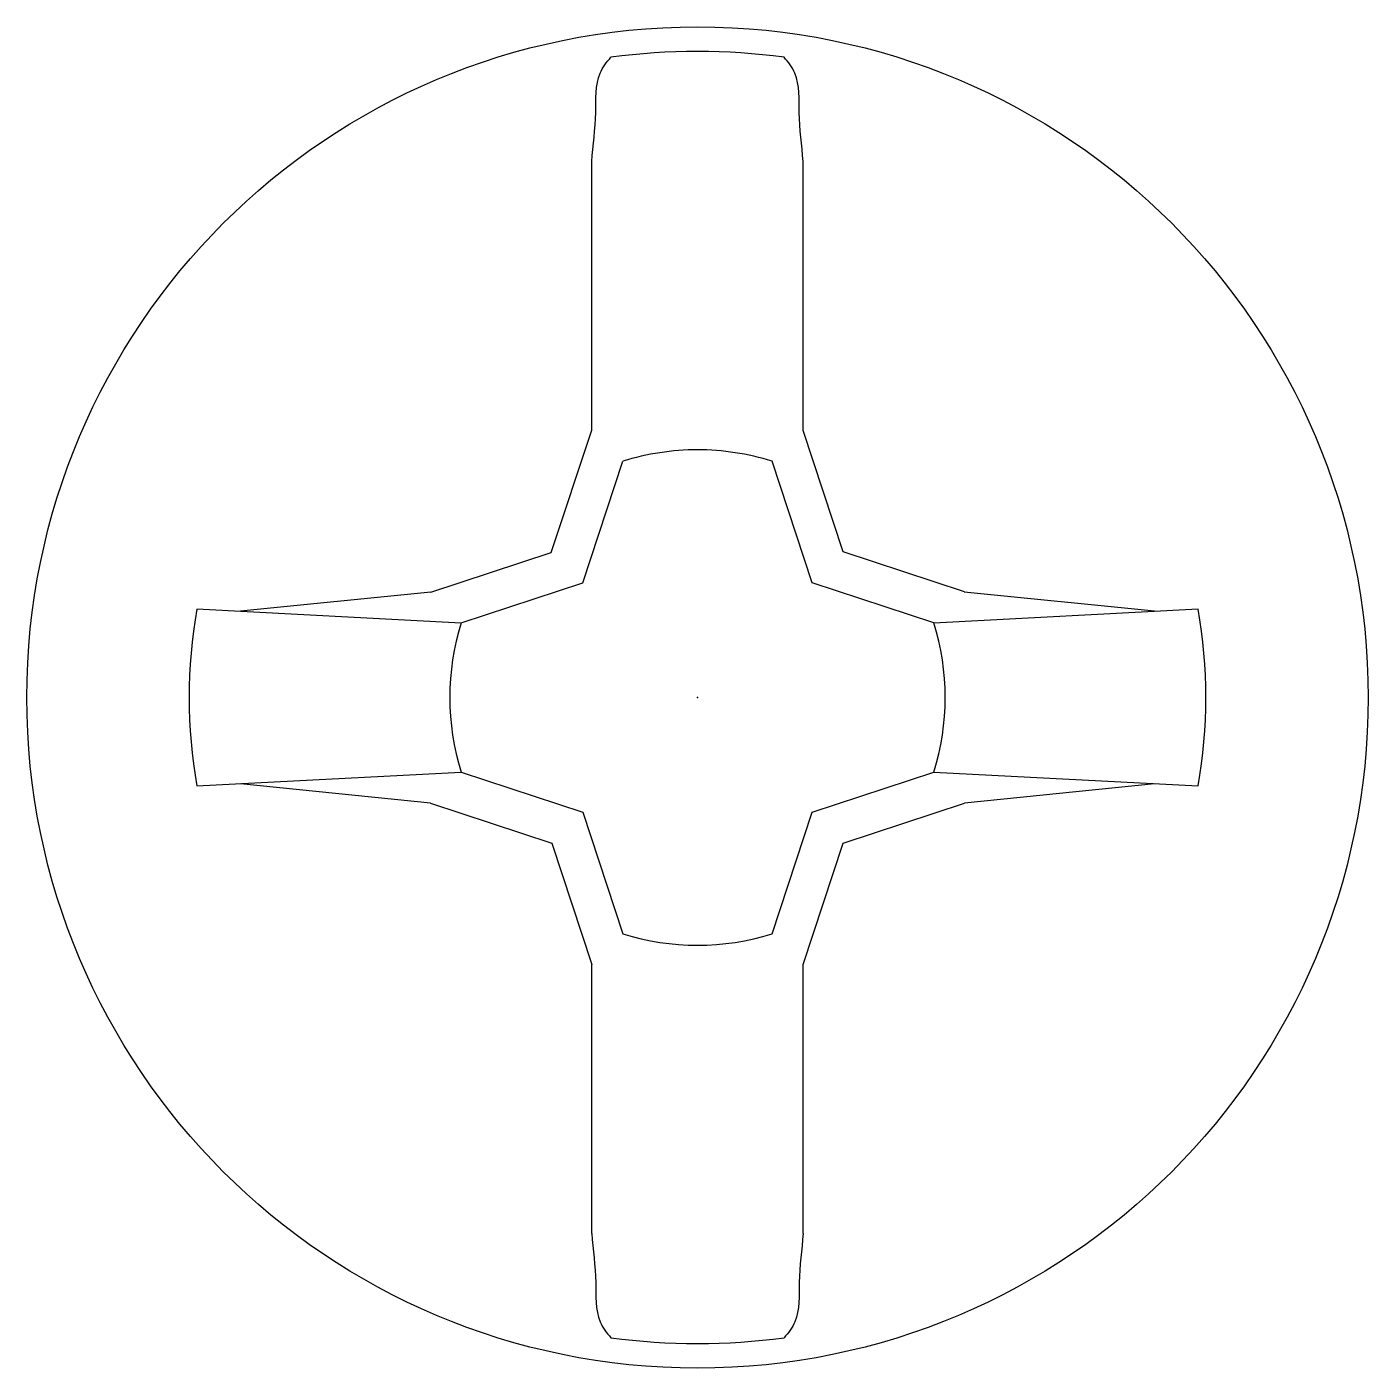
# Model space of a CAD drawing. Extents: x 0 to 6.2, y 0 to 6.2.
import ezdxf

# ---------------------------------------------------------------- set-up
doc = ezdxf.new("R2010")
doc.units = 0
doc.linetypes.add('CADRA_SOLID', pattern=[0])
doc.layers.add('1', color=3, linetype='CONTINUOUS')
doc.layers.add('7', color=206, linetype='CADRA_SOLID')

# ---------------------------------------------------------------- blocks, each defined once
blk = doc.blocks.new('BLOCK0')
at = {"layer": '1'}
for p, q in [((-0.489038, 1.235835), (-0.489038, 2.477188)), ((0.487704, 1.234481), (0.487704, 2.477463)), ((-0.675678, 0.670401), (-0.489042, 1.235823)), ((0.673025, 0.673046), (0.487694, 1.234511)), ((-0.530334, 0.530337), (-0.345008, 1.091788)), ((0.53032, 0.530333), (0.344989, 1.091799)), ((-1.233173, 0.486387), (-0.675683, 0.670404)), ((1.234492, 0.487716), (0.673034, 0.673045)), ((-1.0918, 0.345017), (-0.530341, 0.530345)), ((1.091783, 0.345004), (0.530324, 0.530333)), ((-1.233168, 0.486388), (-2.112751, 0.398516)), ((2.112749, 0.39851), (1.233167, 0.486382)), ((-2.31412, 0.409075), (-1.091787, 0.345015)), ((1.091788, 0.345012), (2.314121, 0.409072)), ((-2.314121, -0.409056), (-1.091788, -0.344996)), ((-1.091797, -0.344998), (-0.530337, -0.530327)), ((0.530318, -0.530314), (1.091778, -0.344985)), ((1.091787, -0.344993), (2.314121, -0.409053)), ((-1.234507, -0.487697), (-2.112741, -0.398492)), ((2.112741, -0.398491), (1.234507, -0.487695)), ((-1.234508, -0.487709), (-0.673045, -0.673039)), ((0.673026, -0.673026), (1.234486, -0.487697)), ((-0.530339, -0.530325), (-0.345013, -1.091776)), ((0.344995, -1.091781), (0.53032, -0.530329)), ((-0.673049, -0.673023), (-0.487719, -1.234488)), ((0.487705, -1.234495), (0.67303, -0.673043)), ((-0.489038, -2.477188), (-0.489038, -1.230491)), ((0.487704, -2.477448), (0.487704, -1.234497))]:
    blk.add_line(p, q, dxfattribs=at)
for points in [[(-0.489038, 2.477188), (-0.486788, 2.505477), (-0.484109, 2.533656), (-0.481197, 2.561787), (-0.478248, 2.58993), (-0.475457, 2.618146), (-0.473021, 2.646497), (-0.471137, 2.675042), (-0.47, 2.703842), (-0.469675, 2.727134), (-0.469548, 2.750501), (-0.469208, 2.773815), (-0.468247, 2.796949), (-0.466255, 2.819774), (-0.462823, 2.842162), (-0.457541, 2.863986), (-0.45, 2.885117), (-0.445367, 2.895195), (-0.440151, 2.905066), (-0.434413, 2.914719), (-0.428214, 2.924144), (-0.421612, 2.933329), (-0.414669, 2.942266), (-0.407445, 2.950943), (-0.4, 2.959351)], [(0.487704, 2.477463), (0.485702, 2.505721), (0.483252, 2.53387), (0.480547, 2.561969), (0.477782, 2.59008), (0.475151, 2.618262), (0.472848, 2.646576), (0.471066, 2.675082), (0.47, 2.703842), (0.469709, 2.727137), (0.469599, 2.750505), (0.469263, 2.77382), (0.468297, 2.796953), (0.466293, 2.819777), (0.462847, 2.842164), (0.457551, 2.863986), (0.45, 2.885117), (0.445364, 2.895195), (0.440147, 2.905066), (0.434409, 2.914719), (0.42821, 2.924143), (0.42161, 2.933329), (0.414668, 2.942266), (0.407445, 2.950943), (0.4, 2.959351)], [(-0.489038, -2.477188), (-0.486788, -2.505477), (-0.484109, -2.533656), (-0.481197, -2.561787), (-0.478248, -2.58993), (-0.475457, -2.618146), (-0.473021, -2.646497), (-0.471137, -2.675042), (-0.47, -2.703842), (-0.469675, -2.727134), (-0.469548, -2.750501), (-0.469208, -2.773815), (-0.468247, -2.796949), (-0.466255, -2.819774), (-0.462823, -2.842162), (-0.457541, -2.863986), (-0.45, -2.885117), (-0.445367, -2.895195), (-0.440151, -2.905066), (-0.434413, -2.914719), (-0.428214, -2.924144), (-0.421612, -2.933329), (-0.414669, -2.942266), (-0.407445, -2.950943), (-0.4, -2.959351)], [(0.487704, -2.477448), (0.485702, -2.505707), (0.483252, -2.533857), (0.480547, -2.561959), (0.477782, -2.590072), (0.475151, -2.618257), (0.472848, -2.646573), (0.471066, -2.675082), (0.47, -2.703842), (0.469709, -2.727137), (0.469599, -2.750505), (0.469263, -2.77382), (0.468297, -2.796953), (0.466293, -2.819777), (0.462847, -2.842164), (0.457551, -2.863986), (0.45, -2.885117), (0.445364, -2.895195), (0.440147, -2.905066), (0.434409, -2.914719), (0.42821, -2.924143), (0.42161, -2.933329), (0.414668, -2.942266), (0.407445, -2.950943), (0.4, -2.959351)]]:
    blk.add_lwpolyline(points, dxfattribs=at)
blk.add_circle((0, 0), 3.099996, dxfattribs=at)
for radius, start, end in [(2.98626, 82.30225, 97.697714), (1.145, 89.999982, 107.536301), (1.145, 72.463717, 89.999982), (2.349998, 169.975487, 190.024332), (2.349998, 349.975669, 10.024515), (1.145, 162.463645, 197.536229), (1.145, 342.463745, 17.536329), (1.145, 252.463709, 287.536293), (2.98626, 262.302296, 277.69776)]:
    blk.add_arc((0, 0), radius, start, end, dxfattribs=at)
at = {"layer": '7'}
blk.add_point((0, 0), dxfattribs=at)

msp = doc.modelspace()

# ---------------------------------------------------------------- block references
msp.add_blockref('BLOCK0', (3.099996, 3.099996))

doc.saveas('drawing.dxf')
